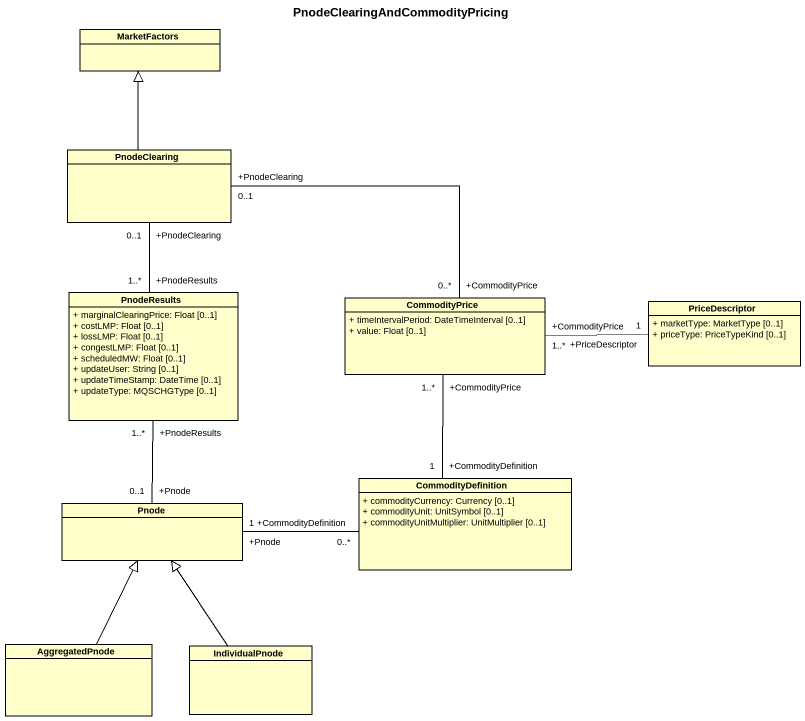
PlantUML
@startuml
title PnodeClearingAndCommodityPricing
hide circle
hide empty members
skinparam classAttributeIconSize 0
class MarketFactors
class PnodeClearing
class PnodeResults {
  + marginalClearingPrice: Float [0..1]
  + costLMP: Float [0..1]
  + lossLMP: Float [0..1]
  + congestLMP: Float [0..1]
  + scheduledMW: Float [0..1]
  + updateUser: String [0..1]
  + updateTimeStamp: DateTime [0..1]
  + updateType: MQSCHGType [0..1]
}
class CommodityPrice {
  + timeIntervalPeriod: DateTimeInterval [0..1]
  + value: Float [0..1]
}
class PriceDescriptor {
  + marketType: MarketType [0..1]
  + priceType: PriceTypeKind [0..1]
}
class CommodityDefinition {
  + commodityCurrency: Currency [0..1]
  + commodityUnit: UnitSymbol [0..1]
  + commodityUnitMultiplier: UnitMultiplier [0..1]
}
class Pnode
class AggregatedPnode
class IndividualPnode
PnodeClearing -up-|> MarketFactors
PnodeClearing "+PnodeClearing\n0..1" -- "+PnodeResults\n1..*" PnodeResults
PnodeClearing "+PnodeClearing\n0..1" -right- "+CommodityPrice\n0..*" CommodityPrice
CommodityPrice "+CommodityPrice\n1..*" -right- "+PriceDescriptor\n1" PriceDescriptor
CommodityPrice "+CommodityPrice\n1..*" -- "+CommodityDefinition\n1" CommodityDefinition
CommodityDefinition "+CommodityDefinition\n0..*" -left- "+Pnode\n1" Pnode
Pnode "+Pnode\n0..1" -up- "+PnodeResults\n1..*" PnodeResults
AggregatedPnode -up-|> Pnode
IndividualPnode -up-|> Pnode
@enduml
